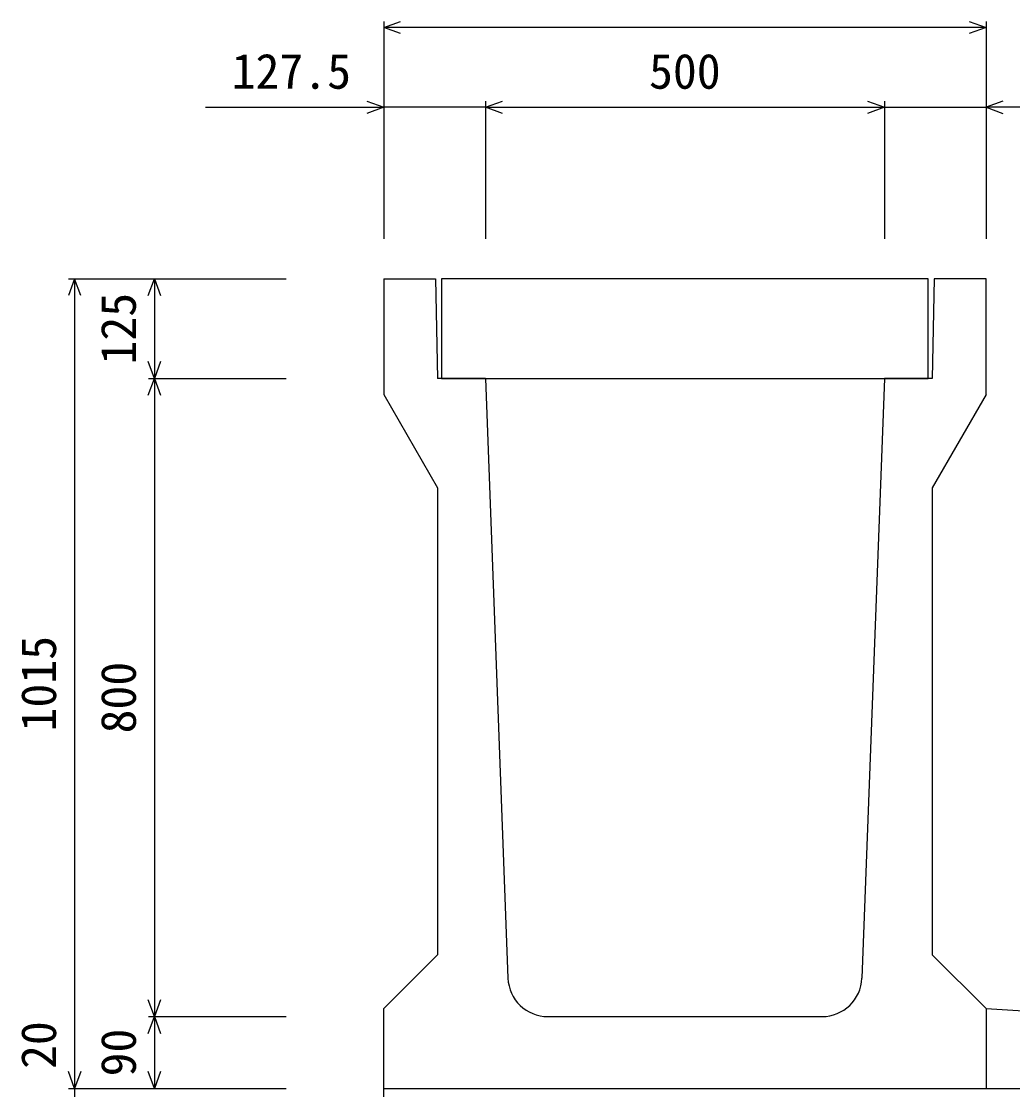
# Model space of a CAD drawing. Units: millimetres, scale not verified. Extents: x -25200 to 25200, y -8910 to 8910.
# Drawn here: x 9328 to 10570, y -5857 to -4518 of the extents above; entities that cross this region are included whole.
import ezdxf
from ezdxf.enums import TextEntityAlignment as Align

# ---------------------------------------------------------------- set-up
doc = ezdxf.new("R2010")
doc.units = ezdxf.units.MM
doc.header["$LTSCALE"] = 30
for name, color, linetype, lineweight in [('0-0_DIM', 7, 'Continuous', 25), ('0-2_HATCH', 6, 'Continuous', 25), ('0-5_OUTLINE', 3, 'Continuous', 25)]:
    doc.layers.add(name, color=color, linetype=linetype, lineweight=lineweight)
doc.styles.add('ＭＳ ゴシック', font='')
doc.styles.get('ＭＳ ゴシック').set_extended_font_data('MS Gothic')

msp = doc.modelspace()

# ---------------------------------------------------------------- linework, layer by layer
at = {"layer": '0-0_DIM'}
for p, q in [((9782.28, -4518.26), (9782.28, -4790.76)), ((10537.28, -4525.76), (9782.28, -4525.76)), ((10537.28, -4518.26), (10537.28, -4790.76)), ((9909.78, -4618.26), (9909.78, -4790.76)), ((10409.78, -4618.26), (10409.78, -4790.76)), ((9558.9, -4625.76), (9782.28, -4625.76)), ((9909.78, -4625.76), (9782.28, -4625.76)), ((9909.78, -4625.76), (10409.78, -4625.76)), ((10409.78, -4625.76), (10537.28, -4625.76)), ((10760.66, -4625.76), (10537.28, -4625.76)), ((9387.28, -4840.76), (9659.78, -4840.76)), ((9394.78, -4840.76), (9394.78, -5855.76)), ((9494.78, -4840.76), (9494.78, -4965.76)), ((9487.28, -4965.76), (9659.78, -4965.76)), ((9494.78, -4965.76), (9494.78, -5765.76)), ((9487.28, -5765.76), (9659.78, -5765.76)), ((9494.78, -5765.76), (9494.78, -5855.76)), ((9387.28, -5855.76), (9659.78, -5855.76))]:
    msp.add_line(p, q, dxfattribs=at)
for points in [[(9803.42, -4533.46), (9782.28, -4525.76), (9803.42, -4518.07)], [(10516.14, -4518.07), (10537.28, -4525.76), (10516.14, -4533.46)], [(9761.14, -4618.07), (9782.28, -4625.76), (9761.14, -4633.46)], [(9930.92, -4633.46), (9909.78, -4625.76), (9930.92, -4618.07)], [(10388.64, -4618.07), (10409.78, -4625.76), (10388.64, -4633.46)], [(10558.42, -4618.07), (10537.28, -4625.76), (10558.42, -4633.46)], [(9402.48, -4861.91), (9394.78, -4840.76), (9387.08, -4861.91)], [(9487.08, -4861.91), (9494.78, -4840.76), (9502.47, -4861.91)], [(9502.47, -4944.62), (9494.78, -4965.76), (9487.08, -4944.62)], [(9487.08, -4986.91), (9494.78, -4965.76), (9502.47, -4986.91)], [(9502.47, -5744.62), (9494.78, -5765.76), (9487.08, -5744.62)], [(9487.08, -5786.91), (9494.78, -5765.76), (9502.47, -5786.91)], [(9402.48, -5834.62), (9394.78, -5855.76), (9387.08, -5834.62)], [(9502.47, -5834.62), (9494.78, -5855.76), (9487.08, -5834.62)], [(9394.78, -5855.76), (9394.78, -5875.76), (9394.78, -5975.76)]]:
    msp.add_lwpolyline(points, dxfattribs=at)
at = {"layer": '0-2_HATCH'}
msp.add_lwpolyline([(9854.78, -4965.76), (10464.78, -4965.76), (10464.78, -4840.76), (9854.78, -4840.76)], close=True, dxfattribs=at)
at = {"layer": '0-5_OUTLINE'}
for p, q in [((9782.28, -4840.76), (9847.28, -4840.76)), ((9782.28, -4840.76), (9782.28, -4985.76)), ((9847.28, -4840.76), (9849.78, -4965.76)), ((10472.28, -4840.76), (10469.78, -4965.76)), ((9909.78, -4965.76), (9849.78, -4965.76)), ((9909.78, -4965.76), (9937.97, -5717.64)), ((10409.78, -4965.76), (10381.58, -5717.64)), ((10469.78, -4965.76), (10409.78, -4965.76)), ((9782.28, -4985.76), (9849.78, -5102.76)), ((10537.28, -4985.76), (10469.78, -5102.76)), ((9849.78, -5102.76), (9849.78, -5688.26)), ((10469.78, -5102.76), (10469.78, -5688.26)), ((9782.28, -5755.76), (9849.78, -5688.26)), ((9782.28, -5875.76), (9782.28, -5755.76)), ((10537.28, -5755.76), (10537.28, -5855.76)), ((9987.94, -5765.76), (10331.62, -5765.76)), ((9782.28, -5855.76), (10937.28, -5855.76))]:
    msp.add_line(p, q, dxfattribs=at)
for points in [[(10537.28, -4985.76), (10537.28, -4840.76), (10472.28, -4840.76)], [(10469.78, -5688.26), (10537.28, -5755.76), (10937.28, -5780.76)]]:
    msp.add_lwpolyline(points, dxfattribs=at)
for centre, start, end in [((9987.94, -5715.76), 182.14759, 270), ((10331.62, -5715.76), 270, 357.85241)]:
    msp.add_arc(centre, 50, start, end, dxfattribs=at)

# ---------------------------------------------------------------- texts
at = {"layer": '0-0_DIM', "style": 'ＭＳ ゴシック'}
for s, p in [('127.5', (9591.67, -4615.76)), ('500', (10114.78, -4615.76))]:
    msp.add_text(s, height=43.99, dxfattribs=at).set_placement(p, align=Align.BOTTOM_LEFT)
for s, p in [('125', (9484.78, -4948.26)), ('1015', (9384.78, -5408.26)), ('800', (9484.78, -5410.76)), ('20', (9384.78, -5831.45)), ('90', (9484.78, -5840.76))]:
    msp.add_text(s, height=43.99, rotation=90, dxfattribs=at).set_placement(p, align=Align.BOTTOM_LEFT)

doc.saveas('drawing.dxf')
